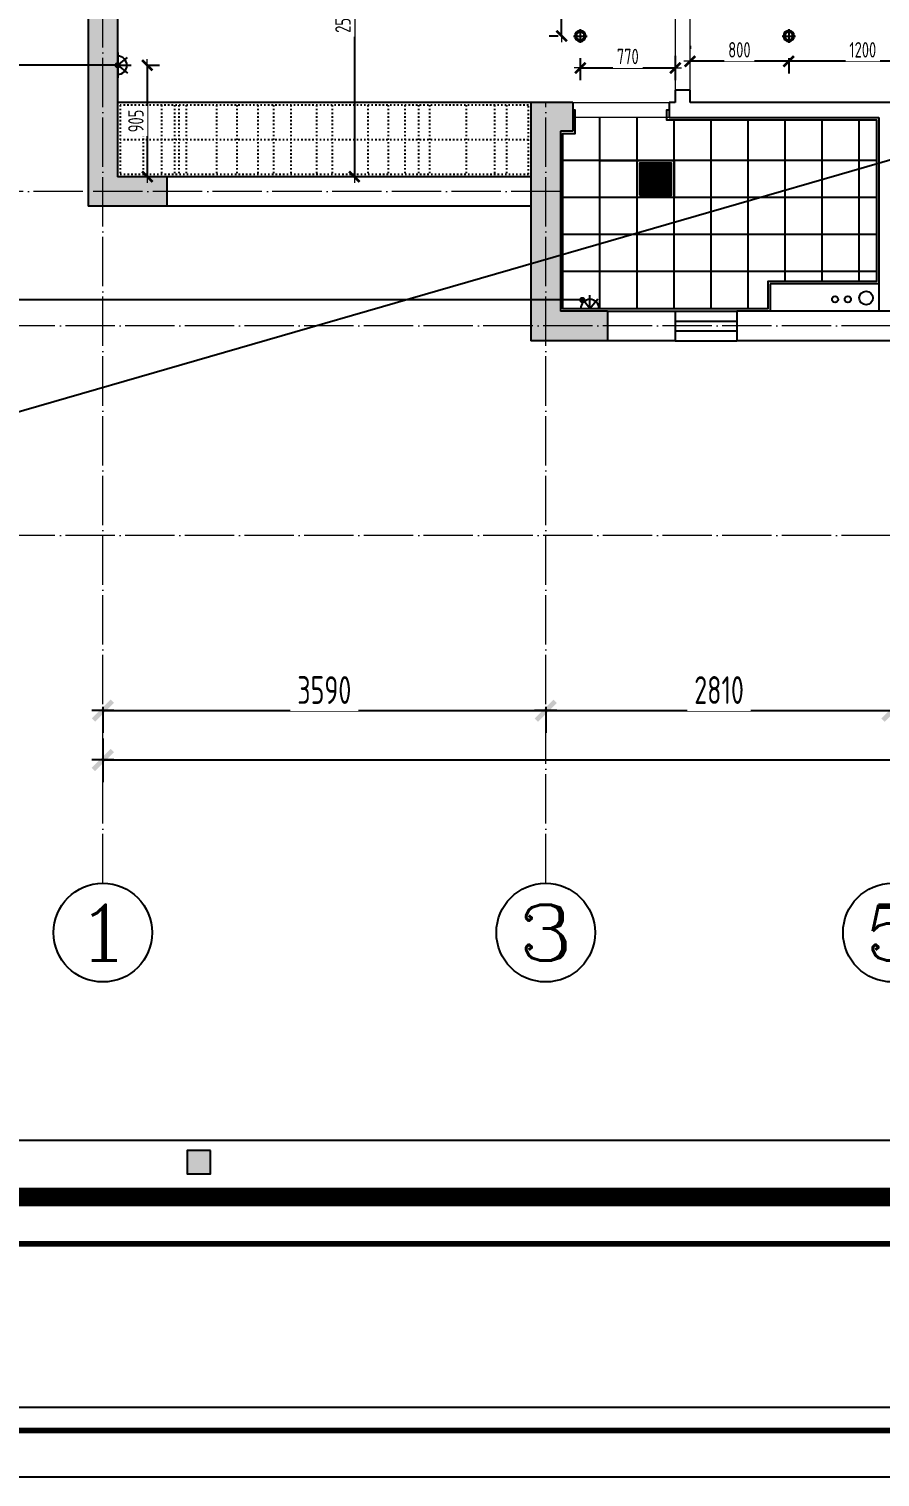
# Model space of a CAD drawing. Header units: inches. Extents: x -50945 to 250244, y -404780 to 18493.
# Drawn here: x 161888 to 168787, y -337352 to -325613 of the extents above; entities that cross this region are included whole.
import ezdxf
from ezdxf.enums import TextEntityAlignment as Align

# ---------------------------------------------------------------- set-up
doc = ezdxf.new("R2010")
doc.units = ezdxf.units.IN
doc.header["$MEASUREMENT"] = 0
doc.linetypes.add('ACAD_ISO03W100', pattern=[30, 12, -18])
doc.linetypes.add('DOTE', pattern=[2.42, 2, -0.2, 0.02, -0.2])
for name, color, linetype in [('15开关布置图-YJ', 2, 'Continuous'), ('AXIS', 1, 'Continuous'), ('AXIS_TEXT', 7, 'Continuous'), ('A图框', 7, 'Continuous'), ('D-ARCHI', 250, 'Continuous'), ('EVH 立面填充', 8, 'Continuous'), ('IBS-003-建筑窗框', 3, 'Continuous'), ('IBS-182-原建筑非承重墙', 150, 'Continuous'), ('IBS-200-原建筑承重墙柱', 200, 'Continuous'), ('IBS-63-原建筑窗', 63, 'Continuous'), ('IDS-030-造型完成面(看线)', 30, 'Continuous'), ('IDS-040-固定高家具', 40, 'Continuous'), ('IRC-2-天花灯具', 2, 'Continuous'), ('IRC-30-天花轮廓线', 30, 'Continuous'), ('外标注', 50, 'Continuous')]:
    doc.layers.add(name, color=color, linetype=linetype)
doc.layers.add('天棚材质标注', color=2, linetype='Continuous', lineweight=5)
doc.layers.add('门', color=65, linetype='Continuous', lineweight=13)
doc.styles.add('_TCH_AXIS', font='COMPLEX', dxfattribs={"bigfont": 'GBCBIG'})
doc.styles.add('COMPLEX', font='COMPLEX')
doc.styles.add('HBA-DIMT', font='ARCHS.SHX', dxfattribs={"width": 0.8})
doc.dimstyles.new('HBA_40', dxfattribs={"dimscale": 50, "dimtxt": 2.5, "dimasz": 0.1, "dimexe": 2, "dimexo": 2.5, "dimgap": 0.6, "dimtad": 1, "dimdec": 0, "dimrnd": 5, "dimzin": 0, "dimtxsty": 'HBA-DIMT', "dimblk": 'HBA_DIMENSION_TICK', "dimblk1": 'HBA_DIMENSION_TICK', "dimblk2": 'HBA_DIMENSION_TICK', "dimcen": 0.125, "dimclrd": 44, "dimclre": 44, "dimclrt": 2, "dimadec": 0, "dimazin": 0, "dimtfac": 1, "dimtdec": 0, "dimtix": 1, "dimtmove": 1, "dimatfit": 3, "dimldrblk": 'HBA_Leader_Dot', "dimfxl": 0, "dimtvp": 1, "dimtfill": 1, "dimtolj": 1, "dimtzin": 0, "dimarcsym": 0})

# ---------------------------------------------------------------- blocks, each defined once
blk = doc.blocks.new('HBA_DIMENSION_TICK')
at = {"color": 0, "linetype": 'ByBlock'}
for p, q in [((-10, 0), (0, 0)), ((0, 0), (10, 0))]:
    blk.add_line(p, q, dxfattribs=at)
at = {"color": 50, "linetype": 'ByBlock'}
blk.add_solid([(-10, -7), (-7, -10), (7, 10), (10, 7)], dxfattribs=at)
blk = doc.blocks.new('*D629')
at = {"layer": 'Defpoints', "color": 0, "transparency": 16777216}
for p in [(162487, -330884), (166077, -330884), (166077, -331139)]:
    blk.add_point(p, dxfattribs=at)
at = {"layer": '外标注', "color": 44, "lineweight": -2, "transparency": 16777216}
for p, q in [((162487, -331109), (162487, -331319)), ((162496, -331139), (166068, -331139)), ((166077, -331109), (166077, -331319))]:
    blk.add_line(p, q, dxfattribs=at)
at = {"layer": '外标注', "color": 44, "lineweight": -2, "transparency": 16777216, "xscale": 9, "yscale": 9, "zscale": 9, "rotation": 180}
blk.add_blockref('HBA_DIMENSION_TICK', (162487, -331139), dxfattribs=at)
at = {"layer": '外标注', "color": 44, "lineweight": -2, "transparency": 16777216, "xscale": 9, "yscale": 9, "zscale": 9}
blk.add_blockref('HBA_DIMENSION_TICK', (166077, -331139), dxfattribs=at)
at = {"layer": '外标注', "color": 2, "transparency": 16777216, "insert": (164282, -330972), "char_height": 225, "attachment_point": 5, "style": 'HBA-DIMT', "bg_fill": 3, "box_fill_scale": 1.25, "bg_fill_color": 256, "bg_fill_true_color": 13158600, "bg_fill_transparency": 0}
blk.add_mtext('\\A1;3590', dxfattribs=at)
blk = doc.blocks.new('HBA_Leader_Dot')
at = {"color": 0, "linetype": 'ByBlock'}
blk.add_line((-5, 0), (-10, 0), dxfattribs=at)
at = {"color": 0, "linetype": 'ByBlock', "const_width": 5}
blk.add_lwpolyline([(-2.5, 0, 1), (2.5, 0, 1)], format="xyb", close=True, dxfattribs=at)
blk = doc.blocks.new('*D630')
at = {"layer": 'Defpoints', "color": 0, "transparency": 16777216}
for p in [(166077, -330884), (168887, -330884), (168887, -331139)]:
    blk.add_point(p, dxfattribs=at)
at = {"layer": '外标注', "color": 44, "lineweight": -2, "transparency": 16777216}
for p, q in [((166077, -331109), (166077, -331319)), ((166086, -331139), (168878, -331139)), ((168887, -331109), (168887, -331319))]:
    blk.add_line(p, q, dxfattribs=at)
at = {"layer": '外标注', "color": 44, "lineweight": -2, "transparency": 16777216, "xscale": 9, "yscale": 9, "zscale": 9, "rotation": 180}
blk.add_blockref('HBA_DIMENSION_TICK', (166077, -331139), dxfattribs=at)
at = {"layer": '外标注', "color": 44, "lineweight": -2, "transparency": 16777216, "xscale": 9, "yscale": 9, "zscale": 9}
blk.add_blockref('HBA_DIMENSION_TICK', (168887, -331139), dxfattribs=at)
at = {"layer": '外标注', "color": 2, "transparency": 16777216, "insert": (167482, -330972), "char_height": 225, "attachment_point": 5, "style": 'HBA-DIMT', "bg_fill": 3, "box_fill_scale": 1.25, "bg_fill_color": 256, "bg_fill_true_color": 13158600, "bg_fill_transparency": 0}
blk.add_mtext('\\A1;2810', dxfattribs=at)
blk = doc.blocks.new('*D637')
at = {"layer": 'Defpoints', "color": 0, "transparency": 16777216}
for p in [(162487, -331139), (177187, -331139), (177187, -331539)]:
    blk.add_point(p, dxfattribs=at)
at = {"layer": '外标注', "color": 44, "lineweight": -2, "transparency": 16777216}
for p, q in [((162487, -331364), (162487, -331719)), ((177187, -331364), (177187, -331719)), ((162496, -331539), (177178, -331539))]:
    blk.add_line(p, q, dxfattribs=at)
at = {"layer": '外标注', "color": 44, "lineweight": -2, "transparency": 16777216, "xscale": 9, "yscale": 9, "zscale": 9, "rotation": 180}
blk.add_blockref('HBA_DIMENSION_TICK', (162487, -331539), dxfattribs=at)
at = {"layer": '外标注', "color": 44, "lineweight": -2, "transparency": 16777216, "xscale": 9, "yscale": 9, "zscale": 9}
blk.add_blockref('HBA_DIMENSION_TICK', (177187, -331539), dxfattribs=at)
at = {"layer": '外标注', "color": 2, "transparency": 16777216, "insert": (169837, -331372), "char_height": 225, "attachment_point": 5, "style": 'HBA-DIMT', "bg_fill": 3, "box_fill_scale": 1.25, "bg_fill_color": 256, "bg_fill_true_color": 13158600, "bg_fill_transparency": 0}
blk.add_mtext('\\A1;14700', dxfattribs=at)
blk = doc.blocks.new('_AXISO')
blk.add_circle((0, 0), 0.5)
at = {"layer": 'AXIS_TEXT', "style": 'COMPLEX', "width": 1.041667}
blk.add_attdef('A', text='', height=0.56, dxfattribs=at).set_placement((-0.25, -0.28), (0.25, -0.28), align=Align.FIT)
blk = doc.blocks.new('gegeg')
at = {"layer": 'A图框'}
h = blk.add_hatch(color=256, dxfattribs=at)
h.dxf.hatch_style = 1
h.paths.add_polyline_path([(140844, -57733), (141019, -57733), (141019, -57558), (140844, -57558)])
for p, q in [((133887, -57482), (161887, -57482)), ((138761, -59483), (146834, -59483))]:
    blk.add_line(p, q, dxfattribs=at)
for points in [[(162587, -39218), (162587, -60008), (133187, -60008), (133187, -39218)], [(141019, -57558), (140844, -57558), (140844, -57733), (141019, -57733)]]:
    blk.add_lwpolyline(points, close=True, dxfattribs=at)
at = {"layer": 'A图框', "const_width": 140}
blk.add_lwpolyline([(161887, -57908), (133887, -57908)], dxfattribs=at)
at = {"layer": 'A图框', "const_width": 42}
blk.add_lwpolyline([(133537, -58258), (162237, -58258), (162237, -59658), (133537, -59658)], close=True, dxfattribs=at)
blk = doc.blocks.new('A$C2C253EB8')
at = {"layer": 'IRC-2-天花灯具', "color": 250}
for p, q in [((0, 55), (110, 55)), ((55, 0), (55, 110))]:
    blk.add_line(p, q, dxfattribs=at)
at = {"layer": 'IRC-2-天花灯具', "color": 2}
blk.add_ellipse((55, 55), major_axis=(44, 0), ratio=1, start_param=1.571461413961594, end_param=7.85464672114118, dxfattribs=at)
at = {"layer": 'IRC-2-天花灯具', "color": 251}
blk.add_ellipse((55, 55), major_axis=(33, 0), ratio=1, start_param=1.570667, end_param=7.853852, dxfattribs=at)
blk = doc.blocks.new('fhty')
at = {"layer": 'IRC-2-天花灯具'}
for p, q in [((717910, -196860), (717910, -197065)), ((717910, -196962), (717990, -196900)), ((717910, -196962), (718019, -196962)), ((717910, -196962), (717990, -197025))]:
    blk.add_line(p, q, dxfattribs=at)
blk.add_arc((717910, -196962), 74.3, 270, 90, dxfattribs=at)
blk = doc.blocks.new('*D661')
at = {"layer": 'Defpoints', "color": 0, "transparency": 16777216}
for p in [(168047, -325725), (169247, -325725), (168047, -325875)]:
    blk.add_point(p, dxfattribs=at)
at = {"layer": '天棚材质标注', "color": 44, "lineweight": -2, "transparency": 16777216}
for p, q in [((168047, -325850), (168047, -325975)), ((169242, -325875), (168052, -325875)), ((169247, -325850), (169247, -325975))]:
    blk.add_line(p, q, dxfattribs=at)
at = {"layer": '天棚材质标注', "color": 44, "lineweight": -2, "transparency": 16777216, "xscale": 5, "yscale": 5, "zscale": 5, "rotation": 180}
blk.add_blockref('HBA_DIMENSION_TICK', (168047, -325875), dxfattribs=at)
at = {"layer": '天棚材质标注', "color": 44, "lineweight": -2, "transparency": 16777216, "xscale": 5, "yscale": 5, "zscale": 5}
blk.add_blockref('HBA_DIMENSION_TICK', (169247, -325875), dxfattribs=at)
at = {"layer": '天棚材质标注', "color": 2, "transparency": 16777216, "insert": (168647, -325782), "char_height": 125, "attachment_point": 5, "style": 'HBA-DIMT', "bg_fill": 3, "box_fill_scale": 1.25, "bg_fill_color": 256, "bg_fill_true_color": 13158600, "bg_fill_transparency": 0}
blk.add_mtext('\\A1;1200', dxfattribs=at)
blk = doc.blocks.new('*D662')
at = {"layer": 'Defpoints', "color": 0, "transparency": 16777216}
for p in [(168047, -325725), (167247, -325875), (167247, -325875)]:
    blk.add_point(p, dxfattribs=at)
at = {"layer": '天棚材质标注', "color": 44, "lineweight": -2, "transparency": 16777216}
for p, q in [((167247, -325750), (167247, -325775)), ((168042, -325875), (167252, -325875)), ((168047, -325850), (168047, -325975))]:
    blk.add_line(p, q, dxfattribs=at)
at = {"layer": '天棚材质标注', "color": 44, "lineweight": -2, "transparency": 16777216, "xscale": 5, "yscale": 5, "zscale": 5, "rotation": 180}
blk.add_blockref('HBA_DIMENSION_TICK', (167247, -325875), dxfattribs=at)
at = {"layer": '天棚材质标注', "color": 44, "lineweight": -2, "transparency": 16777216, "xscale": 5, "yscale": 5, "zscale": 5}
blk.add_blockref('HBA_DIMENSION_TICK', (168047, -325875), dxfattribs=at)
at = {"layer": '天棚材质标注', "color": 2, "transparency": 16777216, "insert": (167647, -325782), "char_height": 125, "attachment_point": 5, "style": 'HBA-DIMT', "bg_fill": 3, "box_fill_scale": 1.25, "bg_fill_color": 256, "bg_fill_true_color": 13158600, "bg_fill_transparency": 0}
blk.add_mtext('\\A1;800', dxfattribs=at)
blk = doc.blocks.new('*D688')
at = {"layer": 'Defpoints', "color": 0, "transparency": 16777216}
for p in [(162717, -325907), (162717, -326810), (162847, -326810)]:
    blk.add_point(p, dxfattribs=at)
at = {"layer": '天棚材质标注', "color": 44, "lineweight": -2, "transparency": 16777216}
for p, q in [((162842, -325907), (162947, -325907)), ((162847, -325912), (162847, -326805)), ((162842, -326810), (162947, -326810))]:
    blk.add_line(p, q, dxfattribs=at)
at = {"layer": '天棚材质标注', "color": 44, "lineweight": -2, "transparency": 16777216, "xscale": 5, "yscale": 5, "zscale": 5}
for p, rotation in [((162847, -325907), 90), ((162847, -326810), 270)]:
    blk.add_blockref('HBA_DIMENSION_TICK', p, dxfattribs=dict(at, rotation=rotation))
at = {"layer": '天棚材质标注', "color": 2, "transparency": 16777216, "insert": (162755, -326359), "char_height": 125, "attachment_point": 5, "rotation": 90, "style": 'HBA-DIMT', "bg_fill": 3, "box_fill_scale": 1.25, "bg_fill_color": 256, "bg_fill_true_color": 13158600, "bg_fill_transparency": 0}
blk.add_mtext('\\A1;905', dxfattribs=at)
blk = doc.blocks.new('*D690')
at = {"layer": 'Defpoints', "color": 0, "transparency": 16777216}
for p in [(164408, -324240), (164408, -326810), (164526, -326810)]:
    blk.add_point(p, dxfattribs=at)
at = {"layer": '天棚材质标注', "color": 44, "lineweight": -2, "transparency": 16777216}
for p, q in [((164526, -324245), (164526, -326805)), ((164533, -324240), (164626, -324240)), ((164533, -326810), (164626, -326810))]:
    blk.add_line(p, q, dxfattribs=at)
at = {"layer": '天棚材质标注', "color": 44, "lineweight": -2, "transparency": 16777216, "xscale": 5, "yscale": 5, "zscale": 5}
for p, rotation in [((164526, -324240), 90), ((164526, -326810), 270)]:
    blk.add_blockref('HBA_DIMENSION_TICK', p, dxfattribs=dict(at, rotation=rotation))
at = {"layer": '天棚材质标注', "color": 2, "transparency": 16777216, "insert": (164433, -325525), "char_height": 125, "attachment_point": 5, "rotation": 90, "style": 'HBA-DIMT', "bg_fill": 3, "box_fill_scale": 1.25, "bg_fill_color": 256, "bg_fill_true_color": 13158600, "bg_fill_transparency": 0}
blk.add_mtext('\\A1;2570', dxfattribs=at)
blk = doc.blocks.new('*D691')
at = {"layer": 'Defpoints', "color": 0, "transparency": 16777216}
for p in [(166206, -325130), (166302, -325130), (166302, -325670)]:
    blk.add_point(p, dxfattribs=at)
at = {"layer": '天棚材质标注', "color": 44, "lineweight": -2, "transparency": 16777216}
for p, q in [((166177, -325130), (166106, -325130)), ((166206, -325665), (166206, -325135)), ((166177, -325670), (166106, -325670))]:
    blk.add_line(p, q, dxfattribs=at)
at = {"layer": '天棚材质标注', "color": 44, "lineweight": -2, "transparency": 16777216, "xscale": 5, "yscale": 5, "zscale": 5}
for p, rotation in [((166206, -325130), 90), ((166206, -325670), 270)]:
    blk.add_blockref('HBA_DIMENSION_TICK', p, dxfattribs=dict(at, rotation=rotation))
at = {"layer": '天棚材质标注', "color": 2, "transparency": 16777216, "insert": (166114, -325400), "char_height": 125, "attachment_point": 5, "rotation": 90, "style": 'HBA-DIMT', "bg_fill": 3, "box_fill_scale": 1.25, "bg_fill_color": 256, "bg_fill_true_color": 13158600, "bg_fill_transparency": 0}
blk.add_mtext('\\A1;540', dxfattribs=at)
blk = doc.blocks.new('*D692')
at = {"layer": 'Defpoints', "color": 0, "transparency": 16777216}
for p in [(166357, -325725), (167127, -325706), (167127, -325929)]:
    blk.add_point(p, dxfattribs=at)
at = {"layer": '天棚材质标注', "color": 44, "lineweight": -2, "transparency": 16777216}
for p, q in [((166357, -325850), (166357, -326029)), ((167127, -325831), (167127, -326029)), ((166362, -325929), (167122, -325929))]:
    blk.add_line(p, q, dxfattribs=at)
at = {"layer": '天棚材质标注', "color": 44, "lineweight": -2, "transparency": 16777216, "xscale": 5, "yscale": 5, "zscale": 5, "rotation": 180}
blk.add_blockref('HBA_DIMENSION_TICK', (166357, -325929), dxfattribs=at)
at = {"layer": '天棚材质标注', "color": 44, "lineweight": -2, "transparency": 16777216, "xscale": 5, "yscale": 5, "zscale": 5}
blk.add_blockref('HBA_DIMENSION_TICK', (167127, -325929), dxfattribs=at)
at = {"layer": '天棚材质标注', "color": 2, "transparency": 16777216, "insert": (166742, -325836), "char_height": 125, "attachment_point": 5, "style": 'HBA-DIMT', "bg_fill": 3, "box_fill_scale": 1.25, "bg_fill_color": 256, "bg_fill_true_color": 13158600, "bg_fill_transparency": 0}
blk.add_mtext('\\A1;770', dxfattribs=at)

msp = doc.modelspace()

# ---------------------------------------------------------------- hatches: boundary and pattern name
at = {"layer": 'EVH 立面填充'}
h = msp.add_hatch(color=256, dxfattribs=at)
h.dxf.hatch_style = 1
h.paths.add_polyline_path([(162607.07, -326810.4), (162607.07, -325360.4), (162367.07, -325360.4), (162367.07, -327050.4), (163007.07, -327050.4), (163007.07, -326810.4)])
h = msp.add_hatch(color=256, dxfattribs=at)
h.dxf.hatch_style = 1
h.paths.add_polyline_path([(165956.77, -328140.4), (166576.77, -328140.4), (166576.77, -327900.4), (166196.77, -327900.4), (166196.77, -326440.4), (166296.77, -326440.4), (166296.77, -326210.4), (165956.77, -326210.4)])
at = {"layer": 'IRC-2-天花灯具'}
h = msp.add_hatch(dxfattribs=at)
h.set_pattern_fill('ANSI31', color=256, scale=80)
h.set_pattern_definition([(45, (73048.115, -310913.614), (-7.0710678, 7.0710678), [])])
h.paths.add_polyline_path([(166836.77, -326960.4), (167096.77, -326960.4), (167096.77, -326700.4), (166836.77, -326700.4)])

# ---------------------------------------------------------------- linework, layer by layer
at = {"layer": 'D-ARCHI', "color": 251, "linetype": 'DOTE', "lineweight": 5, "ltscale": 200}
for p, q in [((166196.77, -326930.4), (159679.81, -326930.4)), ((180007.07, -328020.4), (159679.81, -328020.4)), ((180007.07, -329718.73), (159679.81, -329718.73))]:
    msp.add_line(p, q, dxfattribs=at)
at = {"layer": 'IBS-003-建筑窗框', "color": 251, "ltscale": 10}
for p, q in [((167126.77, -327900.4), (167626.77, -327900.4)), ((167126.77, -328140.4), (167626.77, -328140.4))]:
    msp.add_line(p, q, dxfattribs=at)
at = {"layer": 'IBS-182-原建筑非承重墙'}
for p, q in [((167246.77, -326110.4), (167126.77, -326110.4)), ((167126.77, -326110.4), (167126.77, -326210.4)), ((167246.77, -326210.4), (167246.77, -326110.4)), ((167126.77, -326210.4), (167076.77, -326210.4)), ((167076.77, -326210.4), (167076.77, -326330.4)), ((170896.77, -326210.4), (167246.77, -326210.4)), ((167076.77, -326330.4), (168776.77, -326330.4)), ((168776.77, -326330.4), (168776.77, -327900.4)), ((165956.77, -326810.4), (163007.07, -326810.4)), ((165956.77, -327050.4), (163007.07, -327050.4)), ((167896.77, -327680.4), (167896.77, -327900.4)), ((168776.77, -327680.4), (167896.77, -327680.4)), ((166576.77, -327900.4), (167126.77, -327900.4)), ((167126.77, -327900.4), (167126.77, -328140.4)), ((169006.77, -327900.4), (167626.77, -327900.4)), ((167626.77, -327900.4), (167626.77, -328140.4)), ((167126.77, -328140.4), (166576.77, -328140.4)), ((170086.77, -328140.4), (167626.77, -328140.4))]:
    msp.add_line(p, q, dxfattribs=at)
for centre, radius in [((168673.95, -327793.78), 55), ((168422.45, -327805.22), 25), ((168525.79, -327805.22), 25)]:
    msp.add_circle(centre, radius, dxfattribs=at)
at = {"layer": 'IBS-200-原建筑承重墙柱', "ltscale": 0.02}
for p, q in [((162367.07, -325360.4), (162367.07, -327050.4)), ((162607.07, -325360.4), (162607.07, -326810.4)), ((166296.77, -326210.4), (165956.77, -326210.4)), ((165956.77, -326210.4), (165956.77, -328140.4)), ((166296.77, -326210.4), (166296.77, -326440.4)), ((166296.77, -326440.4), (166196.77, -326440.4)), ((166196.77, -326440.4), (166196.77, -327900.4)), ((163007.07, -326810.4), (162607.07, -326810.4)), ((163007.07, -327050.4), (163007.07, -326810.4)), ((163007.07, -327050.4), (162367.07, -327050.4)), ((166576.77, -327900.4), (166196.77, -327900.4)), ((166576.77, -327900.4), (166576.77, -328140.4)), ((166576.77, -328140.4), (165956.77, -328140.4))]:
    msp.add_line(p, q, dxfattribs=at)
at = {"layer": 'IBS-63-原建筑窗'}
for p, q in [((167126.77, -327980.4), (167626.77, -327980.4)), ((167126.77, -328060.4), (167626.77, -328060.4))]:
    msp.add_line(p, q, dxfattribs=at)
at = {"layer": 'IDS-030-造型完成面(看线)'}
msp.add_lwpolyline([(167076.77, -326270.4), (167056.77, -326270.4), (167056.77, -326350.4), (168756.77, -326350.4), (168756.77, -327660.4), (167876.77, -327660.4), (167876.77, -327880.4), (166216.77, -327880.4), (166216.77, -326460.4), (166316.77, -326460.4), (166316.77, -326270.4), (166296.77, -326270.4)], dxfattribs=at)
at = {"layer": 'IDS-040-固定高家具'}
msp.add_line((165956.77, -326210.4), (162607.07, -326210.4), dxfattribs=at)
at = {"layer": 'IDS-040-固定高家具', "linetype": 'ACAD_ISO03W100'}
for p, q in [((162814.16, -326230.4), (162814.16, -326790.4)), ((162962.89, -326230.4), (162962.89, -326790.4)), ((163067.01, -326230.4), (163067.01, -326790.4)), ((163104.19, -326230.4), (163104.19, -326790.4)), ((163163.68, -326230.4), (163163.68, -326790.4)), ((163409.09, -326230.4), (163409.09, -326790.4)), ((163572.7, -326230.4), (163572.7, -326790.4)), ((163743.74, -326230.4), (163743.74, -326790.4)), ((163870.16, -326230.4), (163870.16, -326790.4)), ((164011.46, -326230.4), (164011.46, -326790.4)), ((164219.69, -326230.4), (164219.69, -326790.4)), ((164346.11, -326230.4), (164346.11, -326790.4)), ((164636.14, -326230.4), (164636.14, -326790.4)), ((164799.75, -326230.4), (164799.75, -326790.4)), ((164933.61, -326230.4), (164933.61, -326790.4)), ((165045.15, -326230.4), (165045.15, -326790.4)), ((165134.39, -326230.4), (165134.39, -326790.4)), ((165431.86, -326230.4), (165431.86, -326790.4)), ((165662.4, -326230.4), (165662.4, -326790.4)), ((165759.07, -326230.4), (165759.07, -326790.4)), ((165936.77, -326510.4), (162627.07, -326510.4))]:
    msp.add_line(p, q, dxfattribs=at)
msp.add_lwpolyline([(162627.07, -326790.4), (165936.77, -326790.4), (165936.77, -326230.4), (162627.07, -326230.4)], close=True, dxfattribs=at)
at = {"layer": 'IRC-2-天花灯具'}
msp.add_line((166816.77, -326980.4), (166816.77, -326680.4), dxfattribs=at)
for points in [[(167116.77, -326680.4), (167116.77, -326980.4), (166516.77, -326980.4), (166516.77, -326680.4)], [(166836.77, -326960.4), (167096.77, -326960.4), (167096.77, -326700.4), (166836.77, -326700.4)]]:
    msp.add_lwpolyline(points, close=True, dxfattribs=at)
at = {"layer": 'IRC-30-天花轮廓线'}
for p, q in [((166516.77, -327880.4), (166516.77, -326330.4)), ((166816.77, -327880.4), (166816.77, -326330.4)), ((167116.77, -327880.4), (167116.77, -326350.4)), ((167416.77, -327880.4), (167416.77, -326350.4)), ((167716.77, -327880.4), (167716.77, -326350.4)), ((168016.77, -327660.4), (168016.77, -326350.4)), ((168316.77, -327660.4), (168316.77, -326350.4)), ((168616.77, -327660.4), (168616.77, -326350.4)), ((168756.77, -326680.4), (166216.77, -326680.4)), ((168756.77, -326980.4), (166216.77, -326980.4)), ((168756.77, -327280.4), (166216.77, -327280.4)), ((168756.77, -327580.4), (166216.77, -327580.4))]:
    msp.add_line(p, q, dxfattribs=at)
at = {"layer": '门', "color": 8, "lineweight": 5}
for points in [[(167126.77, -326110.4), (167247.07, -326110.4), (167247.07, -325230.4), (167126.77, -325230.4)], [(167076.77, -326330.4), (166296.77, -326330.4), (166296.77, -326210.4), (167076.77, -326210.4)]]:
    msp.add_lwpolyline(points, close=True, dxfattribs=at)

# ---------------------------------------------------------------- block references
at = {"layer": 'AXIS'}
ref = msp.add_blockref('_AXISO', (162487.07, -332938.73), dxfattribs=dict(at, xscale=800, yscale=800, zscale=800))
ref.add_attrib('A', '1', dxfattribs={"layer": 'AXIS_TEXT', "height": 452.55, "style": '_TCH_AXIS', "width": 2.333333}).set_placement((162260.79, -333165.01), (162713.34, -333165.01), align=Align.FIT)
ref = msp.add_blockref('_AXISO', (166076.77, -332938.73), dxfattribs=dict(at, xscale=800, yscale=800, zscale=800))
ref.add_attrib('A', '3', dxfattribs={"layer": 'AXIS_TEXT', "height": 452.55, "style": '_TCH_AXIS', "width": 1.5}).set_placement((165850.49, -333165.01), (166303.04, -333165.01), align=Align.FIT)
ref = msp.add_blockref('_AXISO', (168886.77, -332938.73), dxfattribs=dict(at, xscale=800, yscale=800, zscale=800))
ref.add_attrib('A', '5', dxfattribs={"layer": 'AXIS_TEXT', "height": 452.55, "style": '_TCH_AXIS', "width": 1.5}).set_placement((168660.49, -333165.01), (169113.04, -333165.01), align=Align.FIT)
at = {"layer": 'IRC-2-天花灯具', "xscale": -1, "rotation": 180}
for p in [(166301.92, -325615.4), (167992.22, -325615.4)]:
    msp.add_blockref('A$C2C253EB8', p, dxfattribs=at)
at = {"layer": 'IRC-2-天花灯具'}
msp.add_blockref('fhty', (-555302.57, -128945.06), dxfattribs=at)
at = {"layer": 'IRC-2-天花灯具', "rotation": 90}
msp.add_blockref('fhty', (-30526.89, -1045790.04), dxfattribs=at)

# ---------------------------------------------------------------- dimensions: what is measured, and where the dimension line sits
at = {"layer": '外标注'}
dim = msp.add_linear_dim(base=(166076.77, -331138.73), p1=(162487.07, -330883.69), p2=(166076.77, -330883.69), dimstyle='HBA_40', override={"dimscale": 90, "dimfxl": 200, "dimfxlon": 1}, dxfattribs=at)
dim.commit()
dim.dimension.update_dxf_attribs({"geometry": '*D629', "text_midpoint": (164281.92, -330972.23)})

# ---------------------------------------------------------------- leaders
at = {"layer": '天棚材质标注', "color": 6}
for points in [[(162607.07, -325907.49), (155827.66, -325907.49)], [(169026.77, -326629.93), (158074.04, -329794.36), (155836.8, -329794.36)], [(166373.52, -327809.95), (155827.66, -327809.95)]]:
    msp.add_leader(points, dimstyle='HBA_40', override={"dimgap": 0.6, "dimtad": 0}, dxfattribs=at)

# ---------------------------------------------------------------- next in the draw order: dimensions: what is measured, and where the dimension line sits
at = {"layer": '外标注'}
dim = msp.add_linear_dim(base=(168886.77, -331138.73), p1=(166076.77, -330883.69), p2=(168886.77, -330883.69), dimstyle='HBA_40', override={"dimscale": 90, "dimfxl": 200, "dimfxlon": 1}, dxfattribs=at)
dim.commit()
dim.dimension.update_dxf_attribs({"geometry": '*D630', "text_midpoint": (167481.77, -330972.23)})

# ---------------------------------------------------------------- next in the draw order: dimensions: what is measured, and where the dimension line sits
dim = msp.add_linear_dim(base=(177187.07, -331538.73), p1=(162487.07, -331138.73), p2=(177187.07, -331138.73), dimstyle='HBA_40', override={"dimscale": 90, "dimfxl": 200, "dimfxlon": 1}, dxfattribs=at)
dim.commit()
dim.dimension.update_dxf_attribs({"geometry": '*D637', "text_midpoint": (169837.07, -331372.23)})

# ---------------------------------------------------------------- next in the draw order: linework, layer by layer
at = {"layer": 'D-ARCHI', "color": 251, "linetype": 'DOTE', "lineweight": 5, "ltscale": 200}
for p, q in [((162487.07, -332538.73), (162487.07, -317590.16)), ((166076.77, -332538.73), (166076.77, -326210.4))]:
    msp.add_line(p, q, dxfattribs=at)

# ---------------------------------------------------------------- next in the draw order: block references
at = {"layer": '15开关布置图-YJ', "color": 2, "xscale": 1.081091401797356, "yscale": 1.081091401797356, "zscale": 1.081091401797356}
msp.add_blockref('gegeg', (10904.09, -272478.19), dxfattribs=at)

# ---------------------------------------------------------------- next in the draw order: dimensions: what is measured, and where the dimension line sits
at = {"layer": '天棚材质标注', "color": 6}
for base, p1, p2, picture, middle in [((164525.7, -326810.4), (164407.97, -324240.4), (164407.97, -326810.4), '*D690', (164433.2, -325525.4)), ((166206.34, -325130.4), (166301.92, -325670.4), (166301.92, -325130.4), '*D691', (166113.84, -325400.4)), ((162847.08, -326810.4), (162716.63, -325907.49), (162716.63, -326810.4), '*D688', (162754.58, -326358.94))]:
    dim = msp.add_linear_dim(base=base, p1=p1, p2=p2, angle=90, dimstyle='HBA_40', dxfattribs=at)
    dim.commit()
    dim.dimension.update_dxf_attribs({"geometry": picture, "text_midpoint": middle})
dim = msp.add_linear_dim(base=(168047.22, -325874.54), p1=(169247.22, -325725.4), p2=(168047.22, -325725.4), dimstyle='HBA_40', dxfattribs=at)
dim.commit()
dim.dimension.update_dxf_attribs({"geometry": '*D661', "text_midpoint": (168647.22, -325782.04)})

# ---------------------------------------------------------------- next in the draw order: dimensions: what is measured, and where the dimension line sits
dim = msp.add_linear_dim(base=(167247.07, -325874.54), p1=(168047.22, -325725.4), p2=(167247.07, -325874.54), dimstyle='HBA_40', dxfattribs=at)
dim.commit()
dim.dimension.update_dxf_attribs({"geometry": '*D662', "text_midpoint": (167647.14, -325782.04)})

# ---------------------------------------------------------------- next in the draw order: dimensions: what is measured, and where the dimension line sits
dim = msp.add_linear_dim(base=(167126.77, -325928.6), p1=(166356.92, -325725.4), p2=(167126.77, -325705.53), dimstyle='HBA_40', dxfattribs=at)
dim.commit()
dim.dimension.update_dxf_attribs({"geometry": '*D692', "text_midpoint": (166741.84, -325836.1)})

doc.saveas('drawing.dxf')
